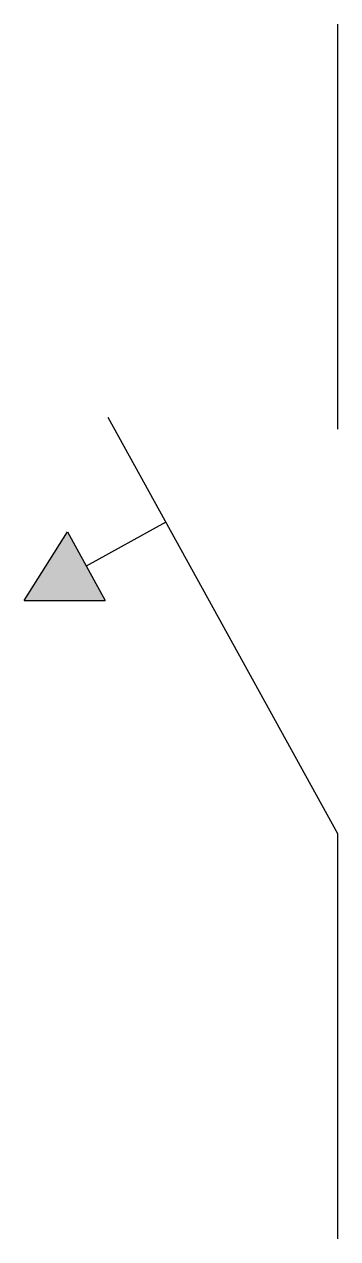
# Model space of a CAD drawing. Header units: millimetres. Extents: x 3.6 to 7.5, y 0 to 15.
import ezdxf

# ---------------------------------------------------------------- set-up
doc = ezdxf.new("R2010")
doc.units = ezdxf.units.MM
doc.layers.get('0').update_dxf_attribs({"lineweight": 25, "true_color": 0xffffff})

msp = doc.modelspace()

# ---------------------------------------------------------------- hatches: boundary and pattern name
msp.add_hatch(color=256).paths.add_polyline_path([(4.158, 8.729), (4.625, 7.883), (3.625, 7.883)])

# ---------------------------------------------------------------- linework, layer by layer
for p, q in [((7.5, 10), (7.5, 15)), ((7.5, 5), (4.662, 10.144)), ((3.625, 7.883), (4.158, 8.729)), ((4.158, 8.729), (4.625, 7.883)), ((5.376, 8.85), (4.392, 8.306)), ((3.625, 7.883), (4.625, 7.883)), ((7.5, 0), (7.5, 5))]:
    msp.add_line(p, q)

doc.saveas('drawing.dxf')
